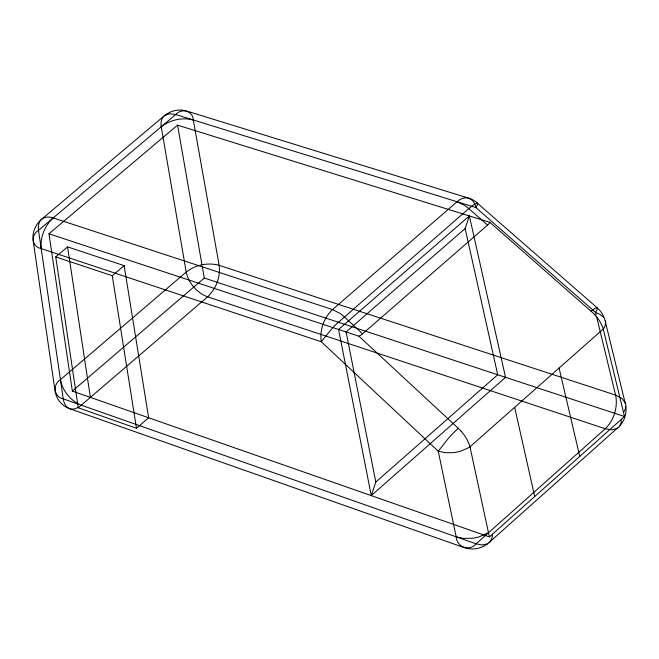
<?xml version="1.0" encoding="UTF-8"?>
<svg xmlns="http://www.w3.org/2000/svg" width="659" height="659" viewBox="0 0 659 659"><rect width="100%" height="100%" fill="white"/><g stroke="black" fill="none" stroke-linecap="round" stroke-linejoin="round"><path stroke-width="0.99" d="M492.487 534.161L492.051 537.958L490.601 541.179A8.946 8.691 55.1 0 1 489.069 542.859M371.264 495.617L375.819 482.075L346.09 331.963L465.147 228.558L469.373 215.954L505.527 377.31L371.264 495.617L338.578 329.484L469.373 215.954M623.521 412.485L625.276 409.255L625.885 405.87A8.855 8.476 31 0 0 625.333 402.921L621.989 398.44L615.605 395.095L219.15 265.33C207.989 262.175 195.27 264.91 186.209 272.093L60.439 379.642C52.473 384.436 53.676 397.031 63.264 398.868L77.671 403.926M603.306 329.311L605.044 326.156L605.654 322.861A8.674 8.303 21.3 0 0 605.357 320.694M460.847 430.895L458.203 428.235L453.903 432.477A200.336 191.135 49.3 0 0 447.922 438.894L438.243 451.226L456.193 536.83C456.662 547.003 469.447 551.855 476.095 543.815L605.25 428.754C614.048 420.302 618.043 407.023 615.605 395.095L596.642 316.872M603.43 317.193L599.978 314.368L595.571 312.432L475.905 207.577C475.057 203.615 472.742 199.438 468.64 198.161L186.835 111.074A23.329 21.953 -28.3 0 0 164.206 115.86C161.093 118.48 160.532 122.961 161.224 126.759L186.209 272.093C188.54 283.172 196.983 292.876 207.585 296.822L605.25 428.754L611.717 429.866L617.294 428.383M618.043 427.534L488.904 542.67A25.998 25.339 54.9 0 1 463.829 547.489L69.714 408.728C65.678 407.27 63.816 402.83 63.264 398.868L38.51 230.329C37.901 226.424 38.535 221.869 41.706 219.175L164.206 115.86M375.819 482.075L497.718 374.74L465.147 228.558M593.784 313.626L489.876 222.338A10.593 10.165 2.7 0 1 487.578 225.098L362.59 333.816L344.155 316.74A38.972 38.387 -28 0 0 339.92 313.338L332.54 309.582L53.222 217.915C49.483 216.646 44.894 216.506 41.706 219.175A23.65 22.2 -41.1 0 0 33.181 240.823L55.002 390.622A24.441 23.238 -53.2 0 0 69.714 408.728A8.336 7.924 -54.7 0 0 71.691 409.14L74.871 408.819L78.083 407.468M477.001 202.651A24.325 23.403 0.8 0 0 468.64 198.161C464.471 196.901 460.139 199.01 457.041 201.728L332.54 309.582C323.948 317.597 319.5 330.118 321.287 341.749L438.243 451.226L445.533 452.7L452.025 452.717A43.906 43.263 29.8 0 0 460.855 451.11L470.04 447.09M136.479 428.268L148.646 417.773L124.131 265.626L67.556 246.886L55.735 256.903L78.256 407.797L136.479 428.268L112.269 275.734L124.131 265.626M488.574 536.64L72.35 391.092L204.298 278.057L623.678 416.249M78.256 407.797L207.585 296.822C216.053 288.988 220.707 276.813 219.15 265.33L193.293 119.987C193.005 110.72 181.373 107.854 175.706 114.534L53.222 217.915C44.861 225.518 40.018 237.273 41.188 248.575L321.287 341.749L331.255 329.442A190.575 186.892 42.3 0 1 336.395 324.047L468.796 208.615L473.887 204.603L477.157 203.013L597.211 307.819L597.153 309.433L595.571 312.432L596.181 314.969M72.35 391.092L48.964 233.788L177.559 125.144L489.876 222.338M52.942 218.154L38.51 230.329C30.611 234.843 31.673 246.985 41.188 248.575M591.074 311.064L595.085 308.272L597.211 307.819M161.224 126.759C170.088 119.839 182.386 117.104 193.293 119.987M164.519 115.605L169.684 113.752L175.706 114.534L475.905 207.577L477.495 204.694L477.577 203.137M488.492 532.769L478.904 536.92A45.133 44.161 51 0 1 472.149 538.263L463.392 538.37L456.193 536.83M487.281 543.996L481.984 545.001L476.095 543.815L81.288 405.194C70.645 401.002 62.498 390.869 60.439 379.642M457.041 201.728L464.496 205.336A38.856 37.53 -0.6 0 1 468.796 208.623L487.586 225.106M48.964 233.788L358.933 336.205L458.203 428.235M55.735 256.903L112.269 275.734M625.342 403.687L605.119 320.744A25.297 24.284 20.9 0 0 597.944 308.478M559.096 368.06L579.739 456.407M514.671 407.32L534.704 496.54M177.559 125.144L201.992 264.852M202.338 266.854L204.298 278.057M67.556 246.886L90.382 397.393M621.453 419.231L621.099 422.93L619.707 426.076A8.888 8.518 32.8 0 1 618.208 427.716M362.607 333.833A17.587 17.291 -15.5 0 1 358.924 336.189M625.869 406.578A25.849 24.811 31.3 0 1 620.086 425.483M593.718 313.684A39.869 38.403 21.9 0 1 603.422 329.278M460.822 430.928A41.072 40.52 48.2 0 1 470.114 447.066M624.501 416.521L489.39 536.928L469.982 446.81L603.24 329.039L624.501 416.521"/></g></svg>
